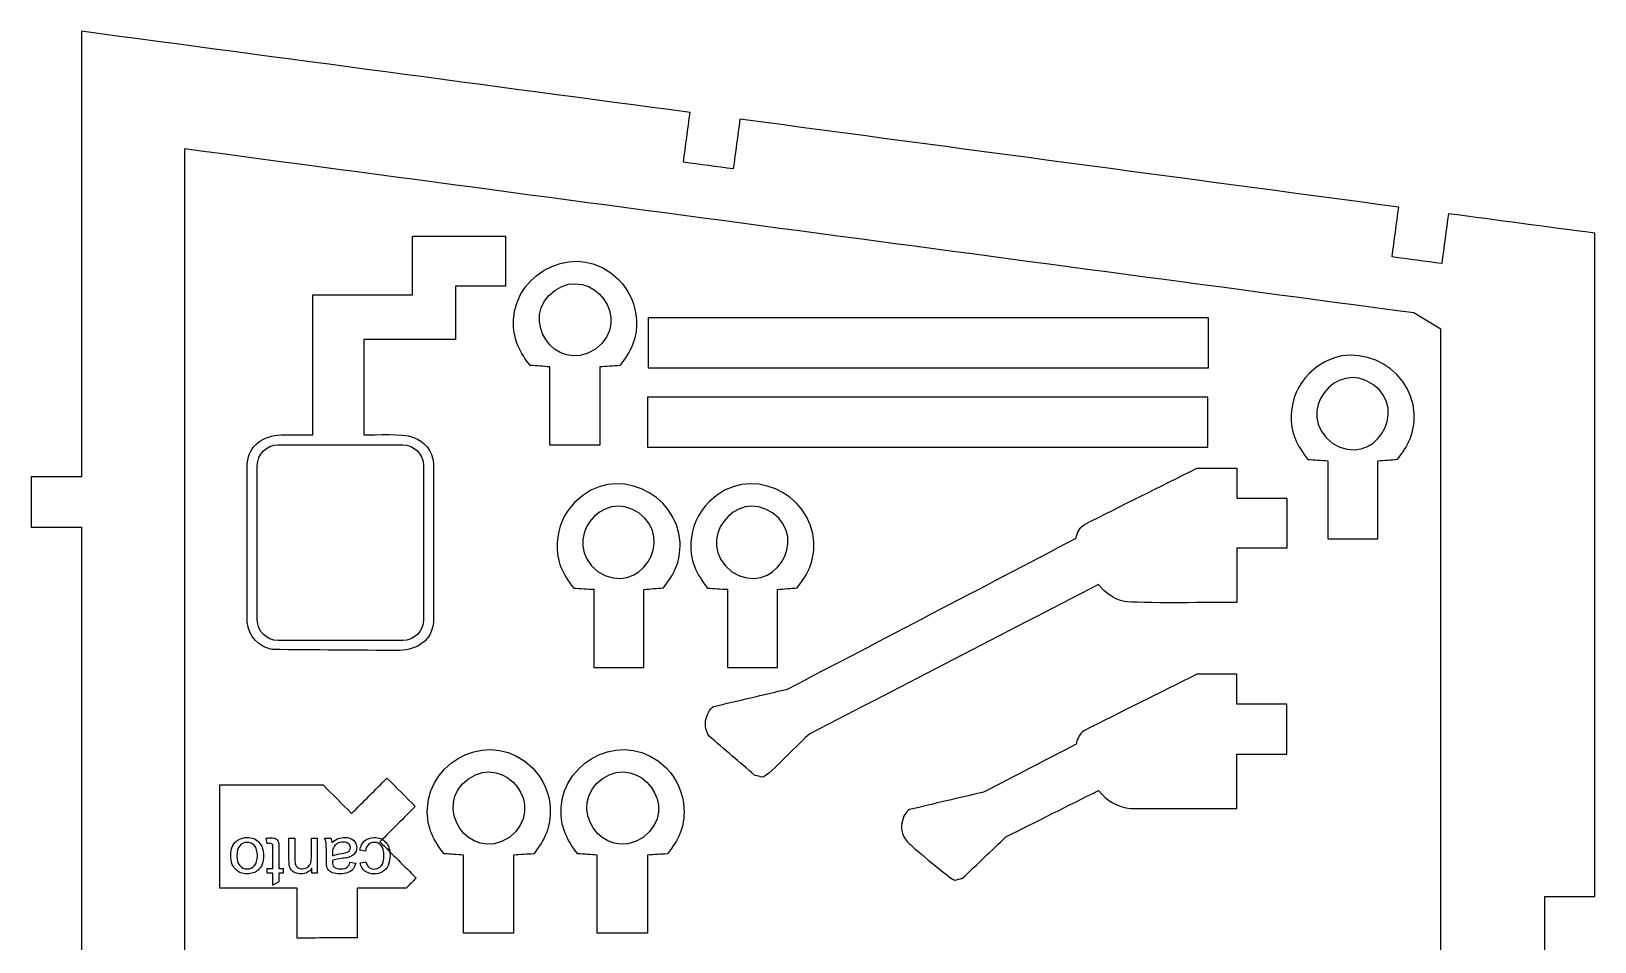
# Model space of a CAD drawing. Extents: x 363 to 933, y 152 to 732.
# Drawn here: x 568.8 to 646.9, y 628.1 to 673.6 of the extents above; entities that cross this region are included whole.
import ezdxf

# ---------------------------------------------------------------- set-up
doc = ezdxf.new("R2010")
doc.units = 0
doc.layers.get('0').update_dxf_attribs({"linetype": 'CONTINUOUS'})

msp = doc.modelspace()

# ---------------------------------------------------------------- linework, layer by layer
at = {"color": 0}
for p, q in [((581.09964, 652.89559), (587.33544, 652.89559)), ((580.06524, 644.15309), (580.06524, 651.86109)), ((588.36984, 651.86109), (588.36984, 644.15309)), ((587.33544, 643.11859), (581.09964, 643.11859)), ((580.55374, 632.97759), (580.51334, 633.23859)), ((581.64974, 632.17069), (581.64974, 633.24139)), ((581.64974, 633.24139), (581.94534, 633.24139)), ((581.94534, 633.24139), (581.94534, 632.18179)), ((582.76864, 632.28989), (582.76864, 633.24139)), ((582.76864, 633.24139), (583.06434, 633.24139)), ((583.06434, 633.24139), (583.06434, 631.49749)), ((583.42784, 633.24139), (583.73694, 633.24139)), ((580.84934, 631.72589), (580.84934, 632.74739)), ((581.14504, 632.73069), (581.14504, 631.72589)), ((583.51854, 632.11849), (583.51854, 632.51059)), ((583.81924, 632.47529), (583.81754, 632.36779)), ((585.47424, 632.60299), (585.18524, 632.64329)), ((580.55374, 631.49749), (580.55374, 631.72589)), ((580.55374, 631.72589), (580.84934, 631.72589)), ((580.84934, 631.49749), (580.55374, 631.49749)), ((580.84934, 630.88869), (580.84934, 631.49749)), ((581.14504, 631.72589), (581.36344, 631.72589)), ((581.36344, 631.49749), (581.14504, 631.49749)), ((581.14504, 631.49749), (581.14504, 631.06629)), ((581.36344, 631.72589), (581.36344, 631.49749)), ((582.79884, 631.49749), (582.79884, 631.74499)), ((583.06434, 631.49749), (582.79884, 631.49749)), ((584.69464, 632.03849), (584.98364, 631.99809)), ((585.21214, 632.01159), (585.49774, 632.05529)), ((581.14504, 631.06629), (580.84934, 630.88869))]:
    msp.add_line(p, q, dxfattribs=at)
at = {"color": 3}
for points in [[(601.69864, 669.50069), (591.55814, 670.85369), (581.41774, 672.20669), (571.27724, 673.55969)], [(571.27724, 673.55969), (571.27724, 666.13749), (571.27724, 658.71539), (571.27724, 651.29319)], [(601.36664, 667.01299), (601.47734, 667.84219), (601.58794, 668.67149), (601.69864, 669.50069)], [(604.18614, 669.16869), (604.07554, 668.33949), (603.96494, 667.51029), (603.85434, 666.68109)], [(637.11724, 664.77489), (626.14024, 666.23949), (615.16314, 667.70409), (604.18614, 669.16869)], [(637.87974, 659.48529), (617.39304, 662.21879), (596.90624, 664.95219), (576.41954, 667.68569)], [(576.41954, 667.68569), (576.41954, 639.40329), (576.41954, 611.12089), (576.41954, 582.83849)], [(603.85434, 666.68109), (603.02514, 666.79169), (602.19584, 666.90239), (601.36664, 667.01299)], [(636.78514, 662.28719), (636.89594, 663.11639), (637.00654, 663.94569), (637.11724, 664.77489)], [(639.60494, 664.44299), (639.49434, 663.61379), (639.38364, 662.78449), (639.27304, 661.95529)], [(646.91604, 663.47059), (644.47904, 663.79469), (642.04194, 664.11889), (639.60494, 664.44299)], [(646.91604, 630.33509), (646.91604, 641.38029), (646.91604, 652.42539), (646.91604, 663.47059)], [(639.27304, 661.95529), (638.44374, 662.06589), (637.61454, 662.17659), (636.78514, 662.28719)], [(639.23114, 658.68059), (638.78064, 658.94879), (638.33024, 659.21709), (637.87974, 659.48529)], [(639.23114, 591.84379), (639.23114, 614.12269), (639.23114, 636.40169), (639.23114, 658.68059)], [(571.27724, 651.29319), (570.44064, 651.29319), (569.60414, 651.29319), (568.76754, 651.29319)], [(568.76754, 651.29319), (568.76754, 650.45659), (568.76754, 649.61999), (568.76754, 648.78339)], [(568.76754, 648.78339), (569.60414, 648.78339), (570.44064, 648.78339), (571.27724, 648.78339)], [(571.27724, 648.78339), (571.27724, 641.36129), (571.27724, 633.93909), (571.27724, 626.51699)], [(644.41614, 620.33549), (644.41614, 623.66869), (644.41614, 627.00189), (644.41614, 630.33509)], [(644.41614, 630.33509), (645.24944, 630.33509), (646.08274, 630.33509), (646.91604, 630.33509)]]:
    msp.add_open_spline(points, degree=3, dxfattribs=at)
at = {"color": 2}
for points in [[(587.82074, 660.38669), (587.82064, 661.60099), (587.82074, 662.11489), (587.82064, 663.32919)], [(587.82064, 663.32919), (589.17294, 663.32919), (591.12524, 663.32919), (592.47744, 663.32919)], [(592.47744, 663.32919), (592.47754, 662.49259), (592.47744, 661.65589), (592.47744, 660.81939)], [(592.87324, 659.14249), (592.98014, 661.58639), (596.13454, 663.15559), (598.12514, 661.15089)], [(598.12514, 661.15089), (598.67774, 660.59439), (598.97854, 659.86629), (599.01364, 659.12369)], [(582.83904, 653.39549), (582.83904, 655.49259), (582.83904, 658.28969), (582.83894, 660.38669)], [(582.83894, 660.38669), (584.49954, 660.38669), (586.16014, 660.38669), (587.82074, 660.38669)], [(592.47744, 660.81939), (591.64414, 660.81939), (590.81094, 660.81939), (589.97764, 660.81939)], [(589.97764, 660.81939), (589.97764, 660.00039), (589.97764, 658.98129), (589.97764, 658.16229)], [(593.70634, 656.86329), (593.22154, 657.47619), (592.82934, 658.13329), (592.87324, 659.14249)], [(599.01364, 659.12369), (599.05904, 658.16609), (598.74064, 657.57699), (598.18984, 656.85479)], [(599.59804, 659.24259), (599.59794, 658.40919), (599.59794, 657.57599), (599.59794, 656.74269)], [(627.60984, 659.24269), (618.27264, 659.24259), (608.93524, 659.24259), (599.59804, 659.24259)], [(627.60984, 656.74269), (627.60984, 657.57599), (627.60984, 658.40929), (627.60984, 659.24269)], [(585.39584, 658.16229), (585.39584, 656.50659), (585.39584, 655.05119), (585.39584, 653.39539)], [(589.97764, 658.16229), (588.31704, 658.16229), (587.05634, 658.16229), (585.39584, 658.16229)], [(637.88854, 654.45209), (637.78164, 656.89599), (634.62724, 658.46519), (632.63664, 656.46049)], [(594.68404, 656.79299), (594.35814, 656.81639), (594.03224, 656.83989), (593.70634, 656.86329)], [(594.68404, 652.88649), (594.68404, 654.18869), (594.68404, 655.49079), (594.68404, 656.79299)], [(598.18984, 656.85479), (597.85454, 656.83489), (597.51924, 656.81499), (597.18394, 656.79509)], [(597.18394, 656.79509), (597.18394, 655.49219), (597.18394, 654.18939), (597.18394, 652.88649)], [(599.59794, 656.74269), (608.93524, 656.74269), (618.27264, 656.74269), (627.60984, 656.74269)], [(632.63664, 656.46049), (632.08404, 655.90399), (631.78324, 655.17589), (631.74814, 654.43329)], [(599.56534, 655.28689), (599.56524, 654.45349), (599.56524, 653.62029), (599.56524, 652.78699)], [(627.57714, 655.28699), (618.23994, 655.28689), (608.90254, 655.28689), (599.56534, 655.28689)], [(627.57714, 652.78699), (627.57714, 653.62029), (627.57714, 654.45359), (627.57714, 655.28699)], [(631.74814, 654.43329), (631.70274, 653.47569), (632.02114, 652.88659), (632.57194, 652.16439)], [(637.05544, 652.17289), (637.54024, 652.78579), (637.93244, 653.44289), (637.88854, 654.45209)], [(579.56524, 651.95969), (579.63814, 652.90669), (580.36684, 653.34589), (581.25274, 653.39539)], [(581.25274, 653.39539), (581.98154, 653.39539), (582.11024, 653.39549), (582.83904, 653.39549)], [(585.39584, 653.39539), (586.01204, 653.39539), (587.31124, 653.46849), (587.82794, 653.28609)], [(587.82794, 653.28609), (588.43834, 653.07059), (588.81894, 652.61789), (588.86974, 651.95979)], [(597.18394, 652.88649), (596.35064, 652.88649), (595.51734, 652.88649), (594.68404, 652.88649)], [(599.56524, 652.78699), (608.90254, 652.78699), (618.23994, 652.78699), (627.57714, 652.78699)], [(579.56534, 644.05409), (579.56534, 646.68939), (579.56524, 649.32449), (579.56524, 651.95969)], [(588.86974, 651.95979), (588.86974, 649.32459), (588.86984, 646.68949), (588.86984, 644.05419)], [(601.19554, 648.02589), (601.08864, 650.46979), (597.93424, 652.03899), (595.94364, 650.03429)], [(607.88084, 648.02589), (607.77394, 650.46979), (604.61954, 652.03899), (602.62894, 650.03429)], [(632.57194, 652.16439), (632.90724, 652.14449), (633.24254, 652.12459), (633.57784, 652.10469)], [(633.57784, 652.10469), (633.57784, 650.80179), (633.57784, 649.49899), (633.57784, 648.19609)], [(636.07774, 652.10259), (636.40364, 652.12599), (636.72954, 652.14949), (637.05544, 652.17289)], [(636.07774, 648.19609), (636.07774, 649.49829), (636.07774, 650.80039), (636.07774, 652.10259)], [(621.40584, 648.92159), (623.28194, 649.85779), (625.15814, 650.79399), (627.03424, 651.73019)], [(627.03424, 651.73019), (627.70084, 651.73019), (628.36754, 651.73019), (629.03414, 651.73019)], [(629.03414, 651.73019), (629.03414, 651.23019), (629.03414, 650.73029), (629.03414, 650.23029)], [(629.03414, 650.23029), (629.86744, 650.23029), (630.70074, 650.23029), (631.53404, 650.23029)], [(631.53404, 650.23029), (631.53404, 649.39699), (631.53404, 648.56369), (631.53404, 647.73039)], [(595.94364, 650.03429), (595.39104, 649.47779), (595.09024, 648.74969), (595.05514, 648.00709)], [(602.62894, 650.03429), (602.07634, 649.47779), (601.77554, 648.74969), (601.74044, 648.00709)], [(621.00014, 648.23209), (621.04264, 648.50539), (621.17504, 648.75729), (621.40584, 648.92159)], [(595.05514, 648.00709), (595.00974, 647.04949), (595.32814, 646.46039), (595.87894, 645.73819)], [(600.36244, 645.74669), (600.84724, 646.35959), (601.23944, 647.01669), (601.19554, 648.02589)], [(601.74044, 648.00709), (601.69504, 647.04949), (602.01344, 646.46039), (602.56424, 645.73819)], [(606.56934, 640.69209), (611.37964, 643.20539), (616.18984, 645.71879), (621.00014, 648.23209)], [(607.04774, 645.74669), (607.53254, 646.35959), (607.92474, 647.01669), (607.88084, 648.02589)], [(633.57784, 648.19609), (634.41114, 648.19609), (635.24444, 648.19609), (636.07774, 648.19609)], [(631.53404, 647.73039), (630.70074, 647.73039), (629.86744, 647.73039), (629.03414, 647.73039)], [(629.03414, 647.73039), (629.03414, 646.82889), (629.03414, 645.92739), (629.03414, 645.02589)], [(595.87894, 645.73819), (596.21424, 645.71829), (596.54954, 645.69839), (596.88484, 645.67849)], [(596.88484, 645.67849), (596.88484, 644.37559), (596.88484, 643.07279), (596.88484, 641.76989)], [(599.38474, 645.67639), (599.71064, 645.69979), (600.03654, 645.72329), (600.36244, 645.74669)], [(599.38474, 641.76989), (599.38474, 643.07209), (599.38474, 644.37419), (599.38474, 645.67639)], [(602.56424, 645.73819), (602.89954, 645.71829), (603.23484, 645.69839), (603.57014, 645.67849)], [(603.57014, 645.67849), (603.57014, 644.37559), (603.57014, 643.07279), (603.57014, 641.76989)], [(606.07004, 645.67639), (606.39594, 645.69979), (606.72184, 645.72329), (607.04774, 645.74669)], [(606.07004, 641.76989), (606.07004, 643.07209), (606.07004, 644.37419), (606.07004, 645.67639)], [(622.11044, 645.92059), (617.30214, 643.43219), (612.49384, 640.94369), (607.68554, 638.45529)], [(623.41334, 645.07339), (622.87574, 645.18429), (622.44754, 645.49919), (622.11044, 645.92059)], [(629.03414, 645.02589), (628.16014, 645.02589), (623.93604, 644.96549), (623.41334, 645.07339)], [(580.81604, 642.66759), (580.14564, 642.80079), (579.62254, 643.31089), (579.56534, 644.05409)], [(588.86984, 644.05419), (588.79674, 643.10739), (588.06824, 642.66799), (587.18234, 642.61859)], [(587.18234, 642.61859), (585.06024, 642.63489), (582.93814, 642.65119), (580.81604, 642.66759)], [(596.88484, 641.76989), (597.71814, 641.76989), (598.55144, 641.76989), (599.38474, 641.76989)], [(603.57014, 641.76989), (604.40344, 641.76989), (605.23674, 641.76989), (606.07004, 641.76989)], [(627.03414, 641.43729), (625.15804, 640.50099), (623.28194, 639.56479), (621.40594, 638.62849)], [(629.03414, 641.43739), (628.36744, 641.43729), (627.70074, 641.43729), (627.03414, 641.43729)], [(629.03414, 639.93749), (629.03414, 640.43739), (629.03414, 640.93739), (629.03414, 641.43739)], [(602.86274, 639.82089), (604.09824, 640.11129), (605.33384, 640.40169), (606.56934, 640.69209)], [(602.47124, 639.12449), (602.52384, 639.36059), (602.67374, 639.71799), (602.86274, 639.82089)], [(631.53404, 639.93759), (630.70074, 639.93759), (629.86744, 639.93749), (629.03414, 639.93749)], [(631.53404, 637.43769), (631.53404, 638.27099), (631.53404, 639.10429), (631.53404, 639.93759)], [(588.56524, 634.74729), (588.67214, 637.19119), (591.82654, 638.76039), (593.81714, 636.75569)], [(595.25054, 634.74729), (595.35744, 637.19119), (598.51184, 638.76039), (600.50244, 636.75569)], [(602.64514, 638.34459), (602.47674, 638.59869), (602.45004, 638.83679), (602.47124, 639.12449)], [(621.40594, 638.62849), (621.19714, 638.47979), (621.06894, 638.25679), (621.01174, 638.01289)], [(604.93354, 636.38369), (604.17074, 637.03729), (603.40794, 637.69099), (602.64514, 638.34459)], [(607.68554, 638.45529), (607.24264, 638.13989), (605.67324, 636.37469), (605.32284, 636.29219)], [(621.00024, 637.93889), (619.45754, 637.14159), (617.91464, 636.34429), (616.37194, 635.54699)], [(621.01174, 638.01289), (621.00784, 637.98829), (621.00414, 637.96349), (621.00024, 637.93889)], [(629.03424, 637.43759), (629.86754, 637.43759), (630.70074, 637.43769), (631.53404, 637.43769)], [(629.03434, 634.73299), (629.03434, 635.63459), (629.03434, 636.53609), (629.03424, 637.43759)], [(584.78084, 634.47779), (585.37004, 635.06689), (585.95924, 635.65609), (586.54844, 636.24529)], [(586.54844, 636.24529), (587.01984, 635.77399), (587.49124, 635.30249), (587.96254, 634.83119)], [(593.81714, 636.75569), (594.36974, 636.19919), (594.67054, 635.47109), (594.70564, 634.72849)], [(600.50244, 636.75569), (601.05504, 636.19919), (601.35584, 635.47109), (601.39094, 634.72849)], [(605.32284, 636.29219), (605.19304, 636.32269), (605.06334, 636.35319), (604.93354, 636.38369)], [(578.19424, 630.74749), (578.19424, 632.46679), (578.19424, 634.18639), (578.19424, 635.90579)], [(578.19424, 635.90579), (579.91364, 635.90579), (581.63324, 635.90579), (583.35264, 635.90579)], [(583.35264, 635.90579), (583.82874, 635.42969), (584.30474, 634.95369), (584.78084, 634.47779)], [(616.37194, 635.54699), (615.13634, 635.25649), (613.90094, 634.96599), (612.66544, 634.67559)], [(617.48814, 633.31019), (619.02904, 634.08269), (620.56974, 634.85509), (622.11064, 635.62759)], [(622.11064, 635.62759), (622.52194, 635.11349), (623.05944, 634.78309), (623.72724, 634.73279)], [(587.96254, 634.83119), (587.37334, 634.24199), (586.78414, 633.65269), (586.19494, 633.06359)], [(589.39834, 632.46809), (588.91354, 633.08099), (588.52134, 633.73809), (588.56524, 634.74729)], [(594.70564, 634.72849), (594.75104, 633.77089), (594.43264, 633.18179), (593.88184, 632.45959)], [(596.08364, 632.46809), (595.59884, 633.08099), (595.20664, 633.73809), (595.25054, 634.74729)], [(601.39094, 634.72849), (601.43634, 633.77089), (601.11794, 633.18179), (600.56714, 632.45959)], [(612.66544, 634.67559), (612.36844, 634.51389), (611.94024, 633.60489), (612.66544, 632.95709)], [(623.72724, 634.73279), (625.49634, 634.73289), (627.26534, 634.73299), (629.03434, 634.73299)], [(586.19494, 633.06359), (586.79884, 632.45969), (587.40254, 631.85589), (588.00634, 631.25199)], [(615.30944, 631.23849), (616.03564, 631.92899), (616.76194, 632.61969), (617.48814, 633.31019)], [(590.37604, 632.39779), (590.05014, 632.42119), (589.72424, 632.44469), (589.39834, 632.46809)], [(590.37604, 628.49129), (590.37604, 629.79349), (590.37604, 631.09559), (590.37604, 632.39779)], [(593.88184, 632.45959), (593.54654, 632.43969), (593.21124, 632.41979), (592.87594, 632.39989)], [(592.87594, 632.39989), (592.87594, 631.09699), (592.87594, 629.79419), (592.87594, 628.49129)], [(597.06134, 632.39779), (596.73544, 632.42119), (596.40954, 632.44469), (596.08364, 632.46809)], [(597.06134, 628.49129), (597.06134, 629.79349), (597.06134, 631.09559), (597.06134, 632.39779)], [(600.56714, 632.45959), (600.23184, 632.43969), (599.89654, 632.41979), (599.56124, 632.39989)], [(599.56124, 632.39989), (599.56124, 631.09699), (599.56124, 629.79419), (599.56124, 628.49129)], [(612.66544, 632.95709), (612.89254, 632.75419), (614.70164, 631.19849), (614.92014, 631.14699)], [(582.05094, 630.74729), (580.76544, 630.74749), (579.47974, 630.74749), (578.19424, 630.74749)], [(582.05104, 628.25379), (582.05104, 629.08509), (582.05094, 629.91609), (582.05094, 630.74729)], [(587.50864, 630.75419), (586.68934, 630.75199), (585.87004, 630.74959), (585.05074, 630.74749)], [(585.05074, 630.74749), (585.05084, 629.91909), (585.05084, 629.09079), (585.05094, 628.26249)], [(588.00634, 631.25199), (587.84054, 631.08609), (587.67454, 630.92019), (587.50864, 630.75419)], [(614.92014, 631.14699), (615.04994, 631.17749), (615.17974, 631.20799), (615.30944, 631.23849)], [(592.87594, 628.49129), (592.04264, 628.49129), (591.20934, 628.49129), (590.37604, 628.49129)], [(599.56124, 628.49129), (598.72794, 628.49129), (597.89464, 628.49129), (597.06134, 628.49129)], [(585.05094, 628.26249), (584.05104, 628.25969), (583.05094, 628.25669), (582.05104, 628.25379)]]:
    msp.add_open_spline(points, degree=3, dxfattribs=at)
at = {"color": 7}
for points in [[(594.93124, 660.60899), (596.77574, 661.90629), (598.92604, 659.17709), (596.97184, 657.67189)], [(596.97184, 657.67189), (594.90344, 656.34729), (593.07864, 659.30609), (594.93124, 660.60899)], [(635.83054, 655.91859), (633.98604, 657.21589), (631.83574, 654.48669), (633.78994, 652.98149)], [(633.78994, 652.98149), (635.85834, 651.65689), (637.68314, 654.61569), (635.83054, 655.91859)], [(599.13754, 649.49239), (597.29304, 650.78969), (595.14274, 648.06049), (597.09694, 646.55529)], [(605.82284, 649.49239), (603.97834, 650.78969), (601.82804, 648.06049), (603.78224, 646.55529)], [(597.09694, 646.55529), (599.16534, 645.23069), (600.99014, 648.18949), (599.13754, 649.49239)], [(603.78224, 646.55529), (605.85064, 645.23069), (607.67544, 648.18949), (605.82284, 649.49239)], [(590.62324, 636.21379), (592.46774, 637.51109), (594.61804, 634.78189), (592.66384, 633.27669)], [(597.30854, 636.21379), (599.15304, 637.51109), (601.30334, 634.78189), (599.34914, 633.27669)], [(592.66384, 633.27669), (590.59544, 631.95209), (588.77064, 634.91089), (590.62324, 636.21379)], [(599.34914, 633.27669), (597.28074, 631.95209), (595.45594, 634.91089), (597.30854, 636.21379)]]:
    msp.add_open_spline(points, degree=3, dxfattribs=at)
at = {"color": 0}
for points in [[(580.06524, 651.86109), (580.06524, 652.42919), (580.53164, 652.89559), (581.09964, 652.89559)], [(587.33544, 652.89559), (587.90344, 652.89559), (588.36984, 652.42919), (588.36984, 651.86109)], [(581.09964, 643.11859), (580.53164, 643.11859), (580.06524, 643.58499), (580.06524, 644.15309)], [(588.36984, 644.15309), (588.36984, 643.58499), (587.90344, 643.11859), (587.33544, 643.11859)], [(578.84054, 632.87289), (578.90774, 633.00119), (579.00574, 633.10079), (579.13454, 633.17199)], [(579.13454, 633.17199), (579.26284, 633.24309), (579.40334, 633.27839), (579.55514, 633.27839)], [(579.55514, 633.03639), (579.40844, 633.03639), (579.28634, 632.98099), (579.18834, 632.86949)], [(579.55514, 633.27839), (579.79934, 633.27839), (579.99644, 633.20059), (580.14714, 633.04429)], [(579.92424, 632.87009), (579.82614, 632.98099), (579.70354, 633.03639), (579.55514, 633.03639)], [(580.14714, 633.04429), (580.29774, 632.88799), (580.37284, 632.66289), (580.37284, 632.36939)], [(580.51334, 633.23859), (580.59624, 633.25599), (580.67074, 633.26499), (580.73564, 633.26499)], [(580.73564, 633.26499), (580.84264, 633.26499), (580.92554, 633.24809), (580.98494, 633.21399)], [(580.98494, 633.21399), (581.04364, 633.17979), (581.08514, 633.13559), (581.10924, 633.08009)], [(581.10924, 633.08009), (581.13334, 633.02469), (581.14504, 632.90819), (581.14504, 632.73069)], [(583.50004, 633.03089), (583.48824, 633.10419), (583.46364, 633.17419), (583.42784, 633.24139)], [(583.51854, 632.51059), (583.51854, 632.78439), (583.51234, 632.95749), (583.50004, 633.03089)], [(583.73694, 633.24139), (583.76664, 633.17919), (583.78564, 633.10649), (583.79414, 633.02299)], [(583.79414, 633.02299), (583.90384, 633.11649), (584.00974, 633.18209), (584.11104, 633.22069)], [(584.36644, 633.04649), (584.25274, 633.04649), (584.15134, 633.02189), (584.06224, 632.97199)], [(584.11104, 633.22069), (584.21234, 633.25929), (584.32104, 633.27839), (584.43754, 633.27839)], [(584.62854, 632.96809), (584.56854, 633.02019), (584.48124, 633.04649), (584.36644, 633.04649)], [(584.43754, 633.27839), (584.62904, 633.27839), (584.77634, 633.23189), (584.87944, 633.13839)], [(584.87944, 633.13839), (584.98244, 633.04539), (585.03394, 632.92609), (585.03394, 632.78109)], [(585.18524, 632.64329), (585.21714, 632.84209), (585.29774, 632.99719), (585.42824, 633.10979)], [(585.42824, 633.10979), (585.55874, 633.22239), (585.71944, 633.27839), (585.90934, 633.27839)], [(585.91274, 633.03639), (585.79614, 633.03639), (585.69934, 633.00119), (585.62204, 632.92999)], [(585.90934, 633.27839), (586.14734, 633.27839), (586.33884, 633.20059), (586.48344, 633.04479)], [(586.26384, 632.87739), (586.17374, 632.98319), (586.05664, 633.03639), (585.91274, 633.03639)], [(586.48344, 633.04479), (586.62844, 632.88919), (586.70064, 632.66629), (586.70064, 632.37619)], [(578.73974, 632.34479), (578.73974, 632.56879), (578.77334, 632.74469), (578.84054, 632.87289)], [(578.96764, 631.69569), (578.81584, 631.85199), (578.73974, 632.06869), (578.73974, 632.34479)], [(579.18834, 632.86949), (579.09094, 632.75809), (579.04214, 632.58839), (579.04214, 632.36049)], [(579.04214, 632.36049), (579.04214, 632.14539), (579.09144, 631.98249), (579.18944, 631.87209)], [(580.07034, 632.36999), (580.07034, 632.59289), (580.02164, 632.75979), (579.92424, 632.87009)], [(579.92424, 631.87099), (580.02164, 631.98139), (580.07034, 632.14759), (580.07034, 632.36999)], [(580.37284, 632.36939), (580.37284, 632.04739), (580.28324, 631.80879), (580.10344, 631.65369)], [(580.68254, 632.98939), (580.65004, 632.98939), (580.60694, 632.98549), (580.55374, 632.97759)], [(580.78324, 632.96809), (580.75974, 632.98209), (580.72614, 632.98939), (580.68254, 632.98939)], [(580.83374, 632.91049), (580.82364, 632.93449), (580.80684, 632.95349), (580.78324, 632.96809)], [(580.84934, 632.74739), (580.84934, 632.83199), (580.84434, 632.88629), (580.83374, 632.91049)], [(582.63204, 631.83569), (582.72324, 631.91529), (582.76864, 632.06709), (582.76864, 632.28989)], [(583.81754, 632.36779), (583.92514, 632.41139), (584.08644, 632.44839), (584.30144, 632.47869)], [(583.86684, 632.76929), (583.83494, 632.70269), (583.81924, 632.60459), (583.81924, 632.47529)], [(584.34684, 632.23729), (584.10824, 632.20929), (583.93184, 632.17509), (583.81924, 632.13589)], [(584.06224, 632.97199), (583.97384, 632.92269), (583.90834, 632.85499), (583.86684, 632.76929)], [(584.30144, 632.47869), (584.42354, 632.49599), (584.50974, 632.51559), (584.56014, 632.53749)], [(584.61004, 632.28149), (584.55184, 632.26639), (584.46384, 632.25179), (584.34684, 632.23729)], [(584.56014, 632.53749), (584.61064, 632.55929), (584.64924, 632.59119), (584.67664, 632.63259)], [(584.82284, 632.37839), (584.75954, 632.33579), (584.68894, 632.30339), (584.61004, 632.28149)], [(584.71814, 632.77269), (584.71814, 632.85049), (584.68844, 632.91599), (584.62854, 632.96809)], [(584.67664, 632.63259), (584.70414, 632.67469), (584.71814, 632.72119), (584.71814, 632.77269)], [(584.97574, 632.54749), (584.93654, 632.47699), (584.88554, 632.42099), (584.82284, 632.37839)], [(585.03394, 632.78109), (585.03394, 632.69599), (585.01434, 632.61809), (584.97574, 632.54749)], [(585.62204, 632.92999), (585.54414, 632.85939), (585.49494, 632.75029), (585.47424, 632.60299)], [(586.25884, 631.86209), (586.35174, 631.96899), (586.39824, 632.13699), (586.39824, 632.36779)], [(586.39824, 632.36779), (586.39824, 632.60189), (586.35344, 632.77159), (586.26384, 632.87739)], [(586.70064, 632.37619), (586.70064, 632.18799), (586.66934, 632.02389), (586.60714, 631.88279)], [(579.55514, 631.46049), (579.31604, 631.46049), (579.12004, 631.53889), (578.96764, 631.69569)], [(579.18944, 631.87209), (579.28744, 631.76119), (579.40954, 631.70579), (579.55514, 631.70579)], [(579.55514, 631.70579), (579.70354, 631.70579), (579.82614, 631.76069), (579.92424, 631.87099)], [(580.10344, 631.65369), (579.95394, 631.52489), (579.77074, 631.46049), (579.55514, 631.46049)], [(581.66594, 631.88329), (581.65524, 631.93819), (581.64974, 632.03399), (581.64974, 632.17069)], [(581.75774, 631.66549), (581.71414, 631.72649), (581.68324, 631.79929), (581.66594, 631.88329)], [(581.95544, 631.51709), (581.86754, 631.55459), (581.80144, 631.60439), (581.75774, 631.66549)], [(581.94534, 632.18179), (581.94534, 632.06139), (581.95664, 631.97129), (581.97954, 631.91189)], [(582.24494, 631.46049), (582.13974, 631.46049), (582.04344, 631.47959), (581.95544, 631.51709)], [(581.97954, 631.91189), (582.00254, 631.85259), (582.04344, 631.80499), (582.10164, 631.76909)], [(582.10164, 631.76909), (582.15984, 631.73379), (582.22874, 631.71589), (582.30714, 631.71589)], [(582.79884, 631.74499), (582.67124, 631.55519), (582.48634, 631.46049), (582.24494, 631.46049)], [(582.30714, 631.71589), (582.43264, 631.71589), (582.54074, 631.75559), (582.63204, 631.83569)], [(583.53314, 631.84689), (583.52364, 631.89739), (583.51854, 631.98799), (583.51854, 632.11849)], [(583.62554, 631.64539), (583.58184, 631.69849), (583.55104, 631.76569), (583.53314, 631.84689)], [(583.83104, 631.51319), (583.73814, 631.54839), (583.66914, 631.59209), (583.62554, 631.64539)], [(583.81924, 632.13589), (583.81814, 632.09559), (583.81754, 632.06979), (583.81754, 632.05919)], [(583.81754, 632.05919), (583.81754, 631.93929), (583.84554, 631.85479), (583.90154, 631.80549)], [(584.19504, 631.46049), (584.04614, 631.46049), (583.92454, 631.47789), (583.83104, 631.51319)], [(583.90154, 631.80549), (583.97714, 631.73889), (584.08974, 631.70579), (584.23874, 631.70579)], [(584.59154, 631.52209), (584.47794, 631.48119), (584.34514, 631.46049), (584.19504, 631.46049)], [(584.23874, 631.70579), (584.37814, 631.70579), (584.48124, 631.73049), (584.54734, 631.77919)], [(584.54734, 631.77919), (584.61394, 631.82789), (584.66264, 631.91409), (584.69464, 632.03849)], [(584.85364, 631.69789), (584.79314, 631.62179), (584.70584, 631.56359), (584.59154, 631.52209)], [(584.98364, 631.99809), (584.95724, 631.87439), (584.91414, 631.77409), (584.85364, 631.69789)], [(585.44344, 631.60389), (585.32304, 631.69959), (585.24574, 631.83569), (585.21214, 632.01159)], [(585.90704, 631.46049), (585.71834, 631.46049), (585.56324, 631.50809), (585.44344, 631.60389)], [(585.49774, 632.05529), (585.52514, 631.93819), (585.57334, 631.85029), (585.64334, 631.79089)], [(585.64334, 631.79089), (585.71274, 631.73209), (585.79674, 631.70249), (585.89534, 631.70249)], [(585.89534, 631.70249), (586.04434, 631.70249), (586.16534, 631.75559), (586.25884, 631.86209)], [(586.32264, 631.56629), (586.19554, 631.49579), (586.05714, 631.46049), (585.90704, 631.46049)], [(586.60714, 631.88279), (586.54494, 631.74219), (586.45034, 631.63639), (586.32264, 631.56629)]]:
    msp.add_open_spline(points, degree=3, dxfattribs=at)

doc.saveas('drawing.dxf')
